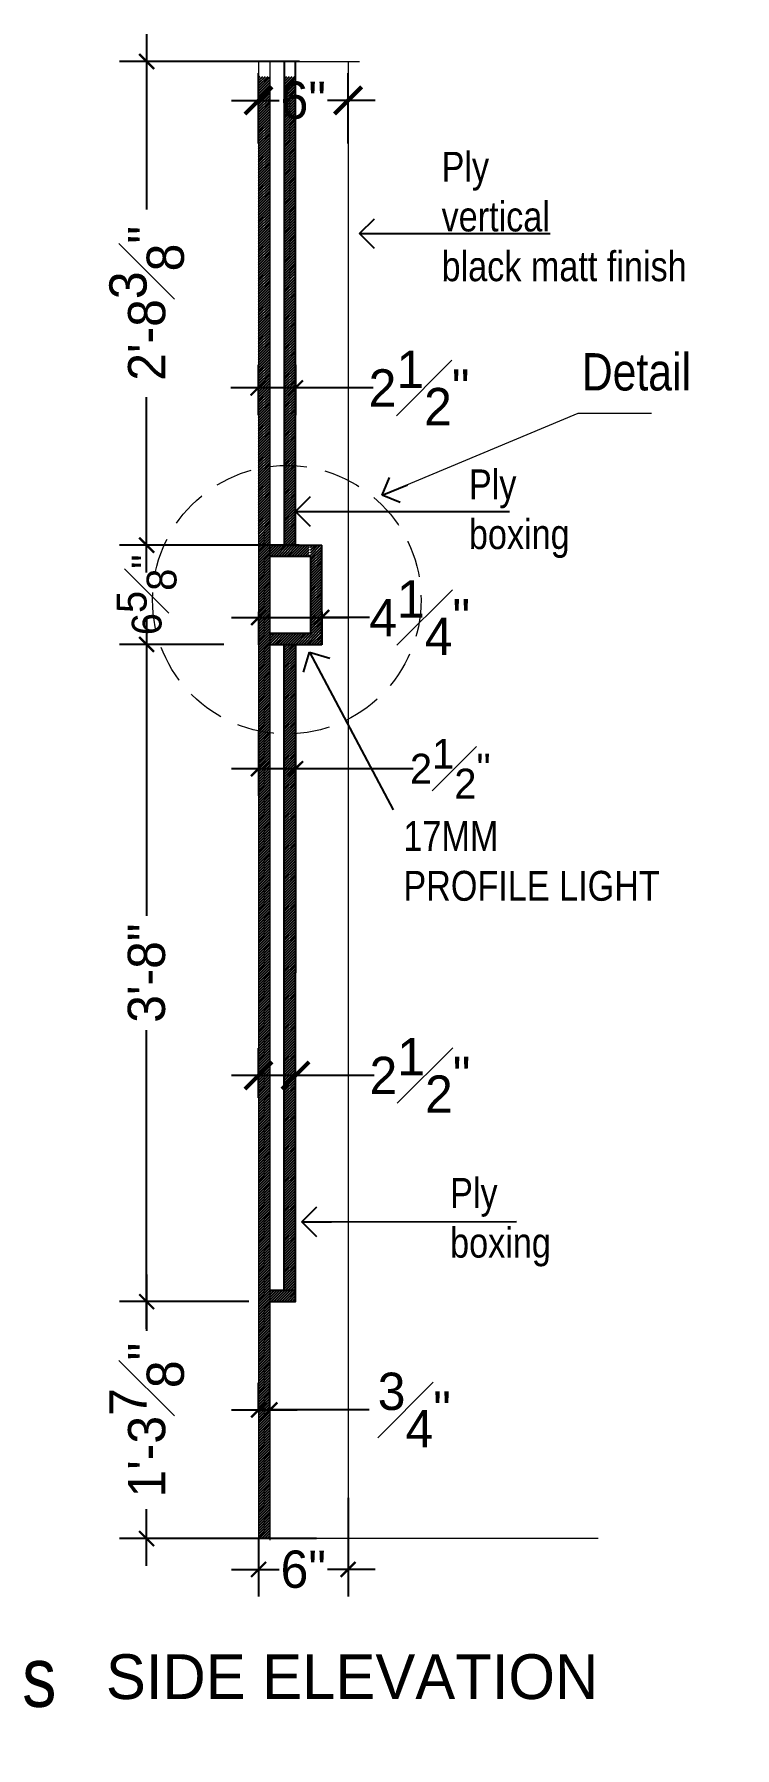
# Model space of a CAD drawing. Header units: inches. Extents: x -109431 to 29005, y -34715 to -1756.
# Drawn here: x -39335.8 to -39288.8, y -11939.2 to -11824.3 of the extents above; entities that cross this region are included whole.
import ezdxf

# ---------------------------------------------------------------- set-up
doc = ezdxf.new("R2010")
doc.units = ezdxf.units.IN
doc.header["$LTSCALE"] = 0.05
doc.header["$MEASUREMENT"] = 0
doc.header["$PDMODE"] = 3
doc.header["$PDSIZE"] = -4
doc.linetypes.add('A2-XREF-115_FURN$0$HIDDEN', pattern=[0.375, 0.25, -0.125])
doc.linetypes.add('DASHED2', pattern=[0.375, 0.25, -0.125])
doc.layers.get('Defpoints').update_dxf_attribs({"linetype": 'DASHED2'})
for name, color, linetype in [('Civil Dimension - Text', 7, 'Continuous'), ('FURNIITURE', 6, 'Continuous'), ('Furniture text & dimension', 7, 'Continuous'), ('text', 4, 'Continuous')]:
    doc.layers.add(name, color=color, linetype=linetype)
doc.layers.add('FURNITURE', color=1, linetype='Continuous', lineweight=18)
doc.layers.add('hatch', color=7, linetype='Continuous', lineweight=25)
doc.styles.add('4MMOF3-8', font='ARIALN.TTF', dxfattribs={"height": 5.12})
doc.styles.add('9-128OF1-4', font='ARIALN.TTF', dxfattribs={"height": 3.0792})
doc.styles.add('ARIAL1', font='romans.shx', dxfattribs={"width": 0.85})
doc.styles.add('style2', font='stylu.ttf')
doc.dimstyles.new('DIM 1-4', dxfattribs={"dimtxt": 3.0792, "dimasz": 1.82, "dimexe": 1.82, "dimexo": 0, "dimgap": 0.09, "dimtad": 0, "dimzin": 0, "dimdsep": 46, "dimlunit": 4, "dimtxsty": '9-128OF1-4', "dimblk": 'ARCHTICK', "dimcen": 1.8125, "dimdle": 1.82, "dimclrd": 8, "dimclre": 8, "dimadec": 0, "dimazin": 0, "dimtfac": 1, "dimtofl": 0, "dimtmove": 0, "dimatfit": 3, "dimldrblk": 'OPEN90', "dimfxl": 1, "dimtolj": 1, "dimtzin": 0, "dimlwd": -1, "dimarcsym": 0})

# ---------------------------------------------------------------- blocks, each defined once
blk = doc.blocks.new('_ArchTick')
at = {"color": 0, "const_width": 0.15}
blk.add_lwpolyline([(-0.5, -0.5), (0.5, 0.5)], dxfattribs=at)
blk = doc.blocks.new('*D761')
at = {"layer": 'Defpoints', "color": 0, "ltscale": 50, "transparency": 16777216}
for p in [(-39320.79, -11846.49), (-39318.29, -11846.49), (-39320.79, -11848.03)]:
    blk.add_point(p, dxfattribs=at)
at = {"layer": 'Furniture text & dimension', "color": 8, "lineweight": -2, "ltscale": 50, "transparency": 16777216}
for p, q in [((-39320.79, -11846.49), (-39320.79, -11849.85)), ((-39318.29, -11846.49), (-39318.29, -11849.85))]:
    blk.add_line(p, q, dxfattribs=at)
at = {"layer": 'Furniture text & dimension', "color": 8, "ltscale": 50, "transparency": 16777216}
for p, q in [((-39316.47, -11848.03), (-39322.61, -11848.03)), ((-39313.08, -11848.03), (-39318.29, -11848.03))]:
    blk.add_line(p, q, dxfattribs=at)
at = {"layer": 'Furniture text & dimension', "color": 8, "ltscale": 50, "transparency": 16777216, "rotation": 180}
blk.add_blockref('_ArchTick', (-39320.79, -11848.03), dxfattribs=at)
at = {"layer": 'Furniture text & dimension', "color": 8, "ltscale": 50, "transparency": 16777216}
blk.add_blockref('_ArchTick', (-39318.29, -11848.03), dxfattribs=at)
at = {"layer": 'Furniture text & dimension', "color": 0, "lineweight": 15, "ltscale": 50, "transparency": 16777216, "insert": (-39310, -11848.03), "char_height": 2.5, "attachment_point": 5, "style": 'style2'}
blk.add_mtext('\\A1;2{\\H1x;\\S1#2;}"', dxfattribs=at)
blk = doc.blocks.new('_Open90')
at = {"color": 0, "linetype": 'ByBlock', "lineweight": -2}
for p, q in [((0, 0), (-1, 0)), ((-0.5, 0.5), (0, 0)), ((0, 0), (-0.5, -0.5))]:
    blk.add_line(p, q, dxfattribs=at)
blk = doc.blocks.new('*D768')
at = {"layer": 'Defpoints', "color": 0, "ltscale": 50, "transparency": 16777216}
for p in [(-39314.76, -11922.41), (-39320.76, -11925.15), (-39320.76, -11927.22)]:
    blk.add_point(p, dxfattribs=at)
at = {"layer": 'Furniture text & dimension', "color": 8, "lineweight": -2, "ltscale": 50, "transparency": 16777216}
for p, q in [((-39314.76, -11922.41), (-39314.76, -11929.04)), ((-39320.76, -11925.15), (-39320.76, -11929.04))]:
    blk.add_line(p, q, dxfattribs=at)
at = {"layer": 'Furniture text & dimension', "color": 8, "ltscale": 50, "transparency": 16777216}
for p, q in [((-39322.58, -11927.22), (-39319.37, -11927.22)), ((-39312.94, -11927.22), (-39316.14, -11927.22))]:
    blk.add_line(p, q, dxfattribs=at)
at = {"layer": 'Furniture text & dimension', "color": 8, "ltscale": 50, "transparency": 16777216, "rotation": 180}
blk.add_blockref('_ArchTick', (-39320.76, -11927.22), dxfattribs=at)
at = {"layer": 'Furniture text & dimension', "color": 8, "ltscale": 50, "transparency": 16777216}
blk.add_blockref('_ArchTick', (-39314.76, -11927.22), dxfattribs=at)
at = {"layer": 'Furniture text & dimension', "color": 0, "lineweight": 15, "ltscale": 50, "transparency": 16777216, "insert": (-39317.76, -11927.22), "char_height": 2.5, "attachment_point": 5, "style": 'style2'}
blk.add_mtext('\\A1;6"', dxfattribs=at)
blk = doc.blocks.new('*D762')
at = {"layer": 'Defpoints', "color": 0, "ltscale": 50, "transparency": 16777216}
for p in [(-39320.76, -11894.11), (-39320.76, -11895.62), (-39318.28, -11895.62)]:
    blk.add_point(p, dxfattribs=at)
at = {"layer": 'Furniture text & dimension', "color": 8, "lineweight": -2, "ltscale": 50, "transparency": 16777216}
for p, q in [((-39320.76, -11895.62), (-39320.76, -11892.29)), ((-39318.28, -11895.62), (-39318.28, -11892.29))]:
    blk.add_line(p, q, dxfattribs=at)
at = {"layer": 'Furniture text & dimension', "color": 8, "ltscale": 50, "transparency": 16777216}
for p, q in [((-39316.46, -11894.11), (-39322.58, -11894.11)), ((-39313.02, -11894.11), (-39318.28, -11894.11))]:
    blk.add_line(p, q, dxfattribs=at)
at = {"layer": 'Furniture text & dimension', "color": 8, "ltscale": 50, "transparency": 16777216, "xscale": 1.82, "yscale": 1.82, "zscale": 1.82, "rotation": 180}
blk.add_blockref('_ArchTick', (-39320.76, -11894.11), dxfattribs=at)
at = {"layer": 'Furniture text & dimension', "color": 8, "ltscale": 50, "transparency": 16777216, "xscale": 1.82, "yscale": 1.82, "zscale": 1.82}
blk.add_blockref('_ArchTick', (-39318.28, -11894.11), dxfattribs=at)
at = {"layer": 'Furniture text & dimension', "color": 0, "lineweight": 15, "ltscale": 50, "transparency": 16777216, "insert": (-39309.94, -11894.11), "char_height": 2.5, "attachment_point": 5, "style": 'style2'}
blk.add_mtext('\\A1;2{\\H1x;\\S1#2;}"', dxfattribs=at)
blk = doc.blocks.new('*D763')
at = {"layer": 'Defpoints', "color": 0, "ltscale": 50, "transparency": 16777216}
for p in [(-39318.02, -11826.15), (-39328.26, -11858.57), (-39320, -11858.57)]:
    blk.add_point(p, dxfattribs=at)
at = {"layer": 'Furniture text & dimension', "color": 8, "ltscale": 50, "transparency": 16777216}
for p, q in [((-39328.26, -11824.33), (-39328.26, -11836.06)), ((-39328.26, -11860.39), (-39328.26, -11848.66))]:
    blk.add_line(p, q, dxfattribs=at)
at = {"layer": 'Furniture text & dimension', "color": 8, "lineweight": -2, "ltscale": 50, "transparency": 16777216}
for p, q in [((-39318.02, -11826.15), (-39330.08, -11826.15)), ((-39320, -11858.57), (-39330.08, -11858.57))]:
    blk.add_line(p, q, dxfattribs=at)
at = {"layer": 'Furniture text & dimension', "color": 8, "ltscale": 50, "transparency": 16777216}
for p, rotation in [((-39328.26, -11826.15), 90), ((-39328.26, -11858.57), 270)]:
    blk.add_blockref('_ArchTick', p, dxfattribs=dict(at, rotation=rotation))
at = {"layer": 'Furniture text & dimension', "color": 0, "lineweight": 15, "ltscale": 50, "transparency": 16777216, "insert": (-39328.26, -11842.36), "char_height": 2.5, "attachment_point": 5, "rotation": 90, "style": 'style2'}
blk.add_mtext('\\A1;2\'-8{\\H1x;\\S3#8;}"', dxfattribs=at)
blk = doc.blocks.new('*D764')
at = {"layer": 'Defpoints', "color": 0, "ltscale": 50, "transparency": 16777216}
for p in [(-39320.76, -11871.01), (-39320.76, -11873.55), (-39318.28, -11874.89)]:
    blk.add_point(p, dxfattribs=at)
at = {"layer": 'Furniture text & dimension', "color": 8, "lineweight": -2, "ltscale": 50, "transparency": 16777216}
for p, q in [((-39320.76, -11871.01), (-39320.76, -11875.37)), ((-39318.28, -11874.89), (-39318.28, -11871.73))]:
    blk.add_line(p, q, dxfattribs=at)
at = {"layer": 'Furniture text & dimension', "color": 8, "ltscale": 50, "transparency": 16777216}
for p, q in [((-39316.46, -11873.55), (-39322.58, -11873.55)), ((-39310.4, -11873.55), (-39318.28, -11873.55))]:
    blk.add_line(p, q, dxfattribs=at)
at = {"layer": 'Furniture text & dimension', "color": 8, "ltscale": 50, "transparency": 16777216, "rotation": 180}
blk.add_blockref('_ArchTick', (-39320.76, -11873.55), dxfattribs=at)
at = {"layer": 'Furniture text & dimension', "color": 8, "ltscale": 50, "transparency": 16777216}
blk.add_blockref('_ArchTick', (-39318.28, -11873.55), dxfattribs=at)
at = {"layer": 'Furniture text & dimension', "color": 0, "lineweight": 15, "ltscale": 50, "transparency": 16777216, "insert": (-39307.91, -11873.55), "char_height": 2.5, "attachment_point": 5, "style": 'style2'}
blk.add_mtext('\\A1;{\\H0.8x;2{\\H1x;\\S1#2;}"}', dxfattribs=at)
blk = doc.blocks.new('*D765')
at = {"layer": 'Defpoints', "color": 0, "ltscale": 50, "transparency": 16777216}
for p in [(-39320.76, -11828.76), (-39320.76, -11831.65), (-39314.76, -11831.65)]:
    blk.add_point(p, dxfattribs=at)
at = {"layer": 'Furniture text & dimension', "color": 8, "lineweight": -2, "ltscale": 50, "transparency": 16777216}
for p, q in [((-39320.76, -11831.65), (-39320.76, -11826.94)), ((-39314.76, -11831.65), (-39314.76, -11826.94))]:
    blk.add_line(p, q, dxfattribs=at)
at = {"layer": 'Furniture text & dimension', "color": 8, "ltscale": 50, "transparency": 16777216}
for p, q in [((-39322.58, -11828.76), (-39319.37, -11828.76)), ((-39312.94, -11828.76), (-39316.14, -11828.76))]:
    blk.add_line(p, q, dxfattribs=at)
at = {"layer": 'Furniture text & dimension', "color": 8, "ltscale": 50, "transparency": 16777216, "xscale": 1.82, "yscale": 1.82, "zscale": 1.82, "rotation": 180}
blk.add_blockref('_ArchTick', (-39320.76, -11828.76), dxfattribs=at)
at = {"layer": 'Furniture text & dimension', "color": 8, "ltscale": 50, "transparency": 16777216, "xscale": 1.82, "yscale": 1.82, "zscale": 1.82}
blk.add_blockref('_ArchTick', (-39314.76, -11828.76), dxfattribs=at)
at = {"layer": 'Furniture text & dimension', "color": 0, "lineweight": 15, "ltscale": 50, "transparency": 16777216, "insert": (-39317.76, -11828.76), "char_height": 2.5, "attachment_point": 5, "style": 'style2'}
blk.add_mtext('\\A1;6"', dxfattribs=at)
blk = doc.blocks.new('*D766')
at = {"layer": 'Defpoints', "color": 0, "ltscale": 50, "transparency": 16777216}
for p in [(-39321.42, -11909.27), (-39328.26, -11925.15), (-39316.88, -11925.15)]:
    blk.add_point(p, dxfattribs=at)
at = {"layer": 'Furniture text & dimension', "color": 8, "ltscale": 50, "transparency": 16777216}
for p, q in [((-39328.26, -11907.45), (-39328.26, -11911.23)), ((-39328.26, -11926.97), (-39328.26, -11923.19))]:
    blk.add_line(p, q, dxfattribs=at)
at = {"layer": 'Furniture text & dimension', "color": 8, "lineweight": -2, "ltscale": 50, "transparency": 16777216}
for p, q in [((-39321.42, -11909.27), (-39330.08, -11909.27)), ((-39316.88, -11925.15), (-39330.08, -11925.15))]:
    blk.add_line(p, q, dxfattribs=at)
at = {"layer": 'Furniture text & dimension', "color": 8, "ltscale": 50, "transparency": 16777216}
for p, rotation in [((-39328.26, -11909.27), 90), ((-39328.26, -11925.15), 270)]:
    blk.add_blockref('_ArchTick', p, dxfattribs=dict(at, rotation=rotation))
at = {"layer": 'Furniture text & dimension', "color": 0, "lineweight": 15, "ltscale": 50, "transparency": 16777216, "insert": (-39328.26, -11917.21), "char_height": 2.5, "attachment_point": 5, "rotation": 90, "style": 'style2'}
blk.add_mtext('\\A1;1\'-3{\\H1x;\\S7#8;}"', dxfattribs=at)
blk = doc.blocks.new('*D767')
at = {"layer": 'Defpoints', "color": 0, "ltscale": 50, "transparency": 16777216}
for p in [(-39322.92, -11858.57), (-39328.26, -11865.22), (-39323.09, -11865.22)]:
    blk.add_point(p, dxfattribs=at)
at = {"layer": 'Furniture text & dimension', "color": 8, "lineweight": -2, "ltscale": 50, "transparency": 16777216}
for p, q in [((-39322.92, -11858.57), (-39330.08, -11858.57)), ((-39323.09, -11865.22), (-39330.08, -11865.22))]:
    blk.add_line(p, q, dxfattribs=at)
at = {"layer": 'Furniture text & dimension', "color": 8, "ltscale": 50, "transparency": 16777216}
for p, q in [((-39328.26, -11858.57), (-39328.26, -11857.57)), ((-39328.26, -11865.22), (-39328.26, -11866.22))]:
    blk.add_line(p, q, dxfattribs=at)
for p, rotation in [((-39328.26, -11858.57), 270), ((-39328.26, -11865.22), 90)]:
    blk.add_blockref('_ArchTick', p, dxfattribs=dict(at, rotation=rotation))
at = {"layer": 'Furniture text & dimension', "color": 0, "lineweight": 15, "ltscale": 50, "transparency": 16777216, "insert": (-39328.26, -11861.9), "char_height": 2.5, "attachment_point": 5, "rotation": 90, "style": 'style2'}
blk.add_mtext('\\A1;{\\H0.8x;6{\\H1x;\\S5#8;}"}', dxfattribs=at)
blk = doc.blocks.new('*D769')
at = {"layer": 'Defpoints', "color": 0, "ltscale": 50, "transparency": 16777216}
for p in [(-39320.76, -11863.04), (-39316.53, -11863.04), (-39316.53, -11863.42)]:
    blk.add_point(p, dxfattribs=at)
at = {"layer": 'Furniture text & dimension', "color": 8, "lineweight": -2, "ltscale": 50, "transparency": 16777216}
for p, q in [((-39320.76, -11863.04), (-39320.76, -11865.24)), ((-39316.53, -11863.04), (-39316.53, -11865.24))]:
    blk.add_line(p, q, dxfattribs=at)
at = {"layer": 'Furniture text & dimension', "color": 8, "ltscale": 50, "transparency": 16777216}
for p, q in [((-39322.58, -11863.42), (-39314.71, -11863.42)), ((-39313.33, -11863.42), (-39316.53, -11863.42))]:
    blk.add_line(p, q, dxfattribs=at)
at = {"layer": 'Furniture text & dimension', "color": 8, "ltscale": 50, "transparency": 16777216, "rotation": 180}
blk.add_blockref('_ArchTick', (-39320.76, -11863.42), dxfattribs=at)
at = {"layer": 'Furniture text & dimension', "color": 8, "ltscale": 50, "transparency": 16777216}
blk.add_blockref('_ArchTick', (-39316.53, -11863.42), dxfattribs=at)
at = {"layer": 'Furniture text & dimension', "color": 0, "lineweight": 15, "ltscale": 50, "transparency": 16777216, "insert": (-39309.96, -11863.42), "char_height": 2.5, "attachment_point": 5, "style": 'style2'}
blk.add_mtext('\\A1;4{\\H1x;\\S1#4;}"', dxfattribs=at)
blk = doc.blocks.new('*D770')
at = {"layer": 'Defpoints', "color": 0, "ltscale": 50, "transparency": 16777216}
for p in [(-39320.76, -11916.53), (-39320, -11916.53), (-39320, -11916.53)]:
    blk.add_point(p, dxfattribs=at)
at = {"layer": 'Furniture text & dimension', "color": 8, "lineweight": -2, "ltscale": 50, "transparency": 16777216}
for p, q in [((-39320.76, -11916.53), (-39320.76, -11914.71)), ((-39320, -11916.53), (-39320, -11914.71))]:
    blk.add_line(p, q, dxfattribs=at)
at = {"layer": 'Furniture text & dimension', "color": 8, "ltscale": 50, "transparency": 16777216}
for p, q in [((-39322.58, -11916.53), (-39318.18, -11916.53)), ((-39313.35, -11916.53), (-39320, -11916.53))]:
    blk.add_line(p, q, dxfattribs=at)
at = {"layer": 'Furniture text & dimension', "color": 8, "ltscale": 50, "transparency": 16777216, "rotation": 180}
blk.add_blockref('_ArchTick', (-39320.76, -11916.53), dxfattribs=at)
at = {"layer": 'Furniture text & dimension', "color": 8, "ltscale": 50, "transparency": 16777216}
blk.add_blockref('_ArchTick', (-39320, -11916.53), dxfattribs=at)
at = {"layer": 'Furniture text & dimension', "color": 0, "lineweight": 15, "ltscale": 50, "transparency": 16777216, "insert": (-39310.32, -11916.53), "char_height": 2.5, "attachment_point": 5, "style": 'style2'}
blk.add_mtext('\\A1;{\\H1x;\\S3#4;}"', dxfattribs=at)
blk = doc.blocks.new('*D779')
at = {"layer": 'Defpoints', "color": 0, "ltscale": 50, "transparency": 16777216}
for p in [(-39324.46, -11865.22), (-39328.26, -11909.27), (-39324.46, -11909.27)]:
    blk.add_point(p, dxfattribs=at)
at = {"layer": 'Furniture text & dimension', "color": 8, "ltscale": 50, "transparency": 16777216}
for p, q in [((-39328.26, -11863.4), (-39328.26, -11883.41)), ((-39328.26, -11911.09), (-39328.26, -11891.08))]:
    blk.add_line(p, q, dxfattribs=at)
at = {"layer": 'Furniture text & dimension', "color": 8, "lineweight": -2, "ltscale": 50, "transparency": 16777216}
for p, q in [((-39324.46, -11865.22), (-39330.08, -11865.22)), ((-39324.46, -11909.27), (-39330.08, -11909.27))]:
    blk.add_line(p, q, dxfattribs=at)
at = {"layer": 'Furniture text & dimension', "color": 8, "ltscale": 50, "transparency": 16777216}
for p, rotation in [((-39328.26, -11865.22), 90), ((-39328.26, -11909.27), 270)]:
    blk.add_blockref('_ArchTick', p, dxfattribs=dict(at, rotation=rotation))
at = {"layer": 'Furniture text & dimension', "color": 0, "lineweight": 15, "ltscale": 50, "transparency": 16777216, "insert": (-39328.26, -11887.25), "char_height": 2.5, "attachment_point": 5, "rotation": 90, "style": 'style2'}
blk.add_mtext('\\A1;3\'-8"', dxfattribs=at)

msp = doc.modelspace()

# ---------------------------------------------------------------- hatches: boundary and pattern name
at = {"layer": 'hatch', "ltscale": 50}
h = msp.add_hatch(dxfattribs=at)
h.set_pattern_fill('ANSI31', color=36)
h.set_pattern_definition([(45, (30933.79804, -2031.21343), (-0.08838834765, 0.08838834765), [])])
h.paths.add_polyline_path([(-39320.00399, -11827.14599), (-39320.75399, -11827.14599), (-39320.74899, -11925.14599), (-39319.99899, -11925.14599)])
h = msp.add_hatch(dxfattribs=at)
h.set_pattern_fill('ANSI31', color=256)
h.set_pattern_definition([(45, (30935.51804, -2056.5548), (-0.08838834765, 0.08838834765), [])])
h.paths.add_polyline_path([(-39318.27899, -11827.14599), (-39319.02899, -11827.14599), (-39319.01399, -11858.57383), (-39318.26399, -11858.57383)])
h = msp.add_hatch(dxfattribs=at)
h.set_pattern_fill('ANSI31', color=256)
h.set_pattern_definition([(45, (30936.51302, -2038.73996), (-0.08838834765, 0.08838834765), [])])
h.paths.add_polyline_path([(-39317.34261, -11859.32383), (-39317.34261, -11858.57383), (-39319.99899, -11858.57383), (-39319.99899, -11859.32383)])
h = msp.add_hatch(dxfattribs=at)
h.set_pattern_fill('ANSI31', color=256)
h.set_pattern_definition([(45, (30935.26302, -2046.13343), (-0.08838834765, 0.08838834765), [])])
h.paths.add_polyline_path([(-39316.52899, -11858.57383), (-39317.27899, -11858.57383), (-39317.27899, -11864.46858), (-39316.52899, -11864.46858)])
h = msp.add_hatch(dxfattribs=at)
h.set_pattern_fill('ANSI31', color=256)
h.set_pattern_definition([(45, (30936.5123, -2036.60572), (-0.08838834765, 0.08838834765), [])])
h.paths.add_polyline_path([(-39319.99971, -11864.46858), (-39319.99971, -11865.21858), (-39316.52971, -11865.21858), (-39316.52971, -11864.46858)])
h = msp.add_hatch(dxfattribs=at)
h.set_pattern_fill('ANSI31', color=256)
h.set_pattern_definition([(45, (30935.51302, -2040.42882), (-0.08838834765, 0.08838834765), [])])
h.paths.add_polyline_path([(-39318.27899, -11865.21858), (-39319.03401, -11865.21858), (-39319.03401, -11908.52371), (-39318.27899, -11908.52371)])
h = msp.add_hatch(dxfattribs=at)
h.set_pattern_fill('ANSI31', color=256)
h.set_pattern_definition([(45, (8229.13909, 1889.94081), (-0.08838834765, 0.08838834765), [])])
h.paths.add_polyline_path([(-39318.27899, -11909.27371), (-39318.27899, -11908.52371), (-39319.99899, -11908.52371), (-39319.99899, -11909.27371)])

# ---------------------------------------------------------------- linework, layer by layer
at = {"ltscale": 50}
msp.add_line((-39316.52971, -11865.19971), (-39316.52899, -11858.57383), dxfattribs=at)
at = {"layer": 'Civil Dimension - Text', "ltscale": 50}
for p, q in [((-39319.99899, -11858.57383), (-39316.52899, -11858.57383)), ((-39319.99899, -11858.57383), (-39318.02899, -11858.57383)), ((-39318.02899, -11858.57383), (-39319.99899, -11858.57383)), ((-39317.27899, -11859.32383), (-39319.99899, -11859.32383)), ((-39317.27899, -11859.32383), (-39317.27962, -11864.46892)), ((-39319.99971, -11864.46858), (-39317.27962, -11864.46892)), ((-39319.99971, -11865.21858), (-39316.52971, -11865.21858)), ((-39319.03401, -11908.52371), (-39319.03473, -11865.21858)), ((-39317.27899, -11870.91204), (-39317.27899, -11870.92703)), ((-39318.27899, -11908.52371), (-39319.99899, -11908.52371)), ((-39318.27899, -11909.27371), (-39319.99899, -11909.27371))]:
    msp.add_line(p, q, dxfattribs=at)
at = {"layer": 'FURNIITURE', "color": 242, "ltscale": 50, "true_color": 0xcd2027}
for p, q in [((-39319.02899, -11858.57383), (-39319.02899, -11826.14599)), ((-39318.27899, -11858.57383), (-39318.27899, -11826.14599)), ((-39318.27899, -11909.27371), (-39318.26471, -11865.21858))]:
    msp.add_line(p, q, dxfattribs=at)
at = {"layer": 'FURNITURE', "ltscale": 50}
for p, q in [((-39320.75899, -11826.14599), (-39320.75899, -11925.2641)), ((-39319.99899, -11826.14599), (-39320.75899, -11826.14599))]:
    msp.add_line(p, q, dxfattribs=at)
at = {"layer": 'FURNITURE', "color": 244, "ltscale": 50, "true_color": 0x991b1e}
for p, q in [((-39319.99899, -11826.14599), (-39319.99899, -11925.2641)), ((-39319.99899, -11826.14599), (-39313.99899, -11826.14599)), ((-39314.75899, -11826.14599), (-39314.75899, -11925.14599)), ((-39298.00533, -11925.14599), (-39319.99899, -11925.14599))]:
    msp.add_line(p, q, dxfattribs=at)
at = {"layer": 'FURNITURE', "linetype": 'A2-XREF-115_FURN$0$HIDDEN', "ltscale": 200}
msp.add_circle((-39318.86549, -11862.22637), 9, dxfattribs=at)

# ---------------------------------------------------------------- texts
at = {"layer": 'text', "ltscale": 50}
for s, width, insert, char_height, attachment_point, style in [('{\\C32;\\c2648525;Ply\\Pvertical \\Pblack matt finish}', 455.5368202, (-39308.4928, -11832.20633), 2, 1, '9-128OF1-4'), ('{\\C30;\\c2254834;Detail}', 455.5368202, (-39299.09424, -11845.69965), 2.5, 1, '9-128OF1-4'), ('{\\C32;\\c2648525;Ply \\Pboxing}', 657.6176512, (-39306.6603, -11853.4958), 2, 1, '9-128OF1-4'), ('{\\C32;\\c2648525;17MM \\PPROFILE LIGHT}', 657.6176512, (-39311.05337, -11877.06694), 2, 1, '9-128OF1-4'), ('{\\C32;\\c2648525;Ply \\Pboxing}', 657.6176512, (-39307.92139, -11900.98415), 2, 1, '9-128OF1-4'), ('{\\fStylus BT|b0|i0|c0|p34;\\C32;\\c2648525;SIDE ELEVATION}', 657.6176512, (-39330.99039, -11934.42686), 3, 4, '4MMOF3-8')]:
    msp.add_mtext_dynamic_manual_height_columns(s, width=width, gutter_width=15.396, heights=[0], dxfattribs=dict(at, insert=insert, char_height=char_height, attachment_point=attachment_point, style=style))
at = {"layer": 'text', "color": 7, "ltscale": 50, "true_color": 0xffffff, "insert": (-39334.31101, -11935.02651), "char_height": 4, "width": 155.553913, "attachment_point": 6, "rotation": 0.2712651, "style": '9-128OF1-4', "bg_fill": 2}
msp.add_mtext('{\\C30;\\c2254834;1,3,5 Panel size are same & 2,4 panel size are same in measurements}', dxfattribs=at)

# ---------------------------------------------------------------- dimensions: what is measured, and where the dimension line sits
at = {"layer": 'Furniture text & dimension', "lineweight": 15, "ltscale": 50}
for base, p1, p2, picture, middle in [((-39328.25597, -11858.57383), (-39318.02412, -11826.14599), (-39319.99899, -11858.57383), '*D763', (-39328.25597, -11842.35991)), ((-39328.2567, -11909.27371), (-39324.45821, -11865.21858), (-39324.45821, -11909.27371), '*D779', (-39328.2567, -11887.24615)), ((-39328.25597, -11925.14599), (-39321.41549, -11909.27371), (-39316.87511, -11925.14599), '*D766', (-39328.25597, -11917.20985))]:
    dim = msp.add_linear_dim(base=base, p1=p1, p2=p2, angle=90, dimstyle='DIM 1-4', override={"dimtxt": 2.5, "dimasz": 1, "dimdec": 3, "dimtxsty": 'style2', "dimtdec": 3, "dimtmove": 1, "dimfxl": 0, "dimfrac": 1, "dimarcsym": 1}, dxfattribs=at)
    dim.commit()
    dim.dimension.update_dxf_attribs({"geometry": picture, "text_midpoint": middle})
for base, p1, p2, override, picture, middle in [((-39320.75899, -11828.76151), (-39314.75899, -11831.64599), (-39320.75899, -11831.64599), {"dimtxt": 2.5, "dimdec": 3, "dimtxsty": 'style2', "dimtdec": 3, "dimtmove": 1, "dimfxl": 0, "dimfrac": 1, "dimarcsym": 1}, '*D765', (-39317.75899, -11828.76151)), ((-39320.75899, -11927.2169), (-39314.75899, -11922.41207), (-39320.75899, -11925.14599), {"dimtxt": 2.5, "dimasz": 1, "dimdec": 3, "dimtxsty": 'style2', "dimtdec": 3, "dimtmove": 1, "dimfxl": 0, "dimfrac": 1, "dimarcsym": 1}, '*D768', (-39317.75899, -11927.2169))]:
    dim = msp.add_linear_dim(base=base, p1=p1, p2=p2, dimstyle='DIM 1-4', override=override, dxfattribs=at)
    dim.commit()
    dim.dimension.update_dxf_attribs({"geometry": picture, "text_midpoint": middle})
for base, p1, p2, override, picture, middle in [((-39320.78899, -11848.0282), (-39318.28899, -11846.48604), (-39320.78899, -11846.48604), {"dimtxt": 2.5, "dimasz": 1, "dimdec": 3, "dimtxsty": 'style2', "dimtdec": 3, "dimtmove": 1, "dimfxl": 0, "dimfrac": 1, "dimarcsym": 1}, '*D761', (-39309.9981, -11848.0282)), ((-39316.52899, -11863.41581), (-39320.75899, -11863.04233), (-39316.52899, -11863.04233), {"dimtxt": 2.5, "dimasz": 1, "dimdec": 3, "dimtxsty": 'style2', "dimtdec": 3, "dimtmove": 1, "dimfxl": 0, "dimfrac": 1, "dimarcsym": 1}, '*D769', (-39309.96275, -11860.07482)), ((-39320.75899, -11894.11338), (-39318.27899, -11895.62282), (-39320.75899, -11895.62282), {"dimtxt": 2.5, "dimdec": 3, "dimtxsty": 'style2', "dimtdec": 3, "dimtmove": 1, "dimfxl": 0, "dimfrac": 1, "dimarcsym": 1}, '*D762', (-39309.93789, -11897.2999)), ((-39319.99899, -11916.53295), (-39320.75899, -11916.53295), (-39319.99899, -11916.53295), {"dimtxt": 2.5, "dimasz": 1, "dimdec": 3, "dimtxsty": 'style2', "dimtdec": 3, "dimtmove": 1, "dimfxl": 0, "dimfrac": 1, "dimarcsym": 1}, '*D770', (-39310.31694, -11917.25319))]:
    dim = msp.add_linear_dim(base=base, p1=p1, p2=p2, dimstyle='DIM 1-4', override=override, dxfattribs=at)
    dim.commit()
    dim.dimension.update_dxf_attribs({"geometry": picture, "text_midpoint": middle, "dimtype": 160})
dim = msp.add_linear_dim(base=(-39328.2567, -11865.21858), p1=(-39322.92441, -11858.57383), p2=(-39323.09493, -11865.21858), angle=90, text='{\\H0.8x;<>}', dimstyle='DIM 1-4', override={"dimtxt": 2.5, "dimasz": 1, "dimdec": 3, "dimtxsty": 'style2', "dimtdec": 3, "dimtmove": 1, "dimfxl": 0, "dimfrac": 1, "dimarcsym": 1}, dxfattribs=at)
dim.commit()
dim.dimension.update_dxf_attribs({"geometry": '*D767', "text_midpoint": (-39328.2567, -11861.89621)})
dim = msp.add_linear_dim(base=(-39320.75899, -11873.55486), p1=(-39318.27899, -11874.89479), p2=(-39320.75899, -11871.00712), text='{\\H0.8x;<>}', dimstyle='DIM 1-4', override={"dimtxt": 2.5, "dimasz": 1, "dimdec": 3, "dimtxsty": 'style2', "dimtdec": 3, "dimtmove": 1, "dimfxl": 0, "dimfrac": 1, "dimarcsym": 1}, dxfattribs=at)
dim.commit()
dim.dimension.update_dxf_attribs({"geometry": '*D764', "text_midpoint": (-39307.91291, -11873.55486), "dimtype": 160})

# ---------------------------------------------------------------- leaders
at = {"layer": 'Civil Dimension - Text', "ltscale": 50}
for points, override in [([(-39313.99899, -11837.6901), (-39301.2108, -11837.6901)], {"dimtxt": 75, "dimasz": 2, "dimgap": 0.09, "dimtad": 0, "dimdec": 1, "dimlunit": 2, "dimtxsty": 'ARIAL1', "dimclrt": 256, "dimtdec": 1, "dimfxl": 0, "dimarcsym": 1}), ([(-39318.27899, -11856.31516), (-39303.93935, -11856.31516)], {"dimtxt": 75, "dimasz": 2, "dimgap": 0.09, "dimtad": 0, "dimdec": 1, "dimlunit": 2, "dimtxsty": 'ARIAL1', "dimclrt": 256, "dimtdec": 1, "dimfxl": 0, "dimarcsym": 1}), ([(-39317.33435, -11865.73445), (-39311.74226, -11876.30637)], {"dimtxt": 75, "dimasz": 2, "dimdec": 1, "dimlunit": 2, "dimtxsty": 'ARIAL1', "dimclrt": 256, "dimtdec": 1, "dimfxl": 0, "dimarcsym": 1}), ([(-39317.86339, -11903.9248), (-39303.46164, -11903.89891)], {"dimtxt": 75, "dimasz": 2, "dimgap": 0.09, "dimtad": 0, "dimdec": 1, "dimlunit": 2, "dimtxsty": 'ARIAL1', "dimclrt": 256, "dimtdec": 1, "dimfxl": 0, "dimarcsym": 1})]:
    msp.add_leader(points, dimstyle='DIM 1-4', override=override, dxfattribs=at)
at = {"layer": 'FURNITURE', "ltscale": 50}
msp.add_leader([(-39312.46472, -11855.22637), (-39299.34017, -11849.72637), (-39294.41801, -11849.72637)], dimstyle='DIM 1-4', override={"dimgap": 0.09, "dimtad": 0, "dimfxl": 0, "dimtfill": 1, "dimarcsym": 1}, dxfattribs=at)

doc.saveas('drawing.dxf')
